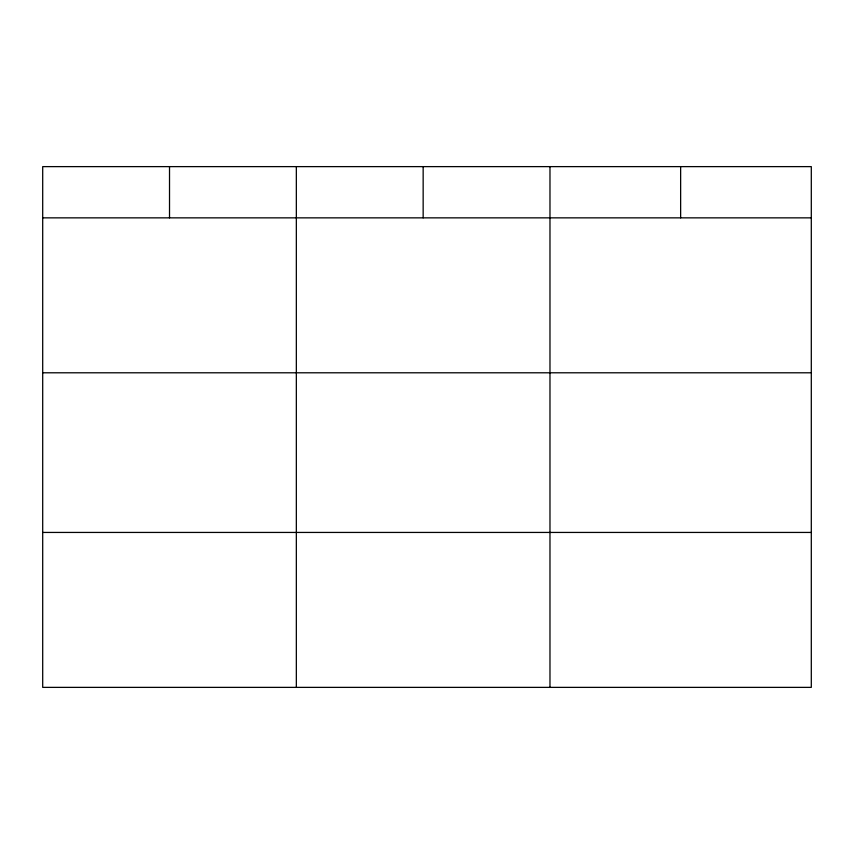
<?xml version="1.0" encoding="UTF-8"?>
<svg xmlns="http://www.w3.org/2000/svg" width="854" height="854" viewBox="0 0 854 854"><rect width="100%" height="100%" fill="white"/><g stroke="black" fill="none" stroke-linecap="round" stroke-linejoin="round"><path stroke-width="1.28" d="M811.3 372.792L811.3 166.626L42.7 166.626L42.7 687.374L811.3 687.374L811.3 372.792L42.7 372.792M42.7 217.855L811.3 217.855M42.7 532.437L811.3 532.437M680.638 166.626L680.638 217.855M549.976 166.626L549.976 687.374M423.157 166.626L423.157 217.855M296.338 166.626L296.338 687.374M169.519 166.626L169.519 217.855"/></g></svg>
